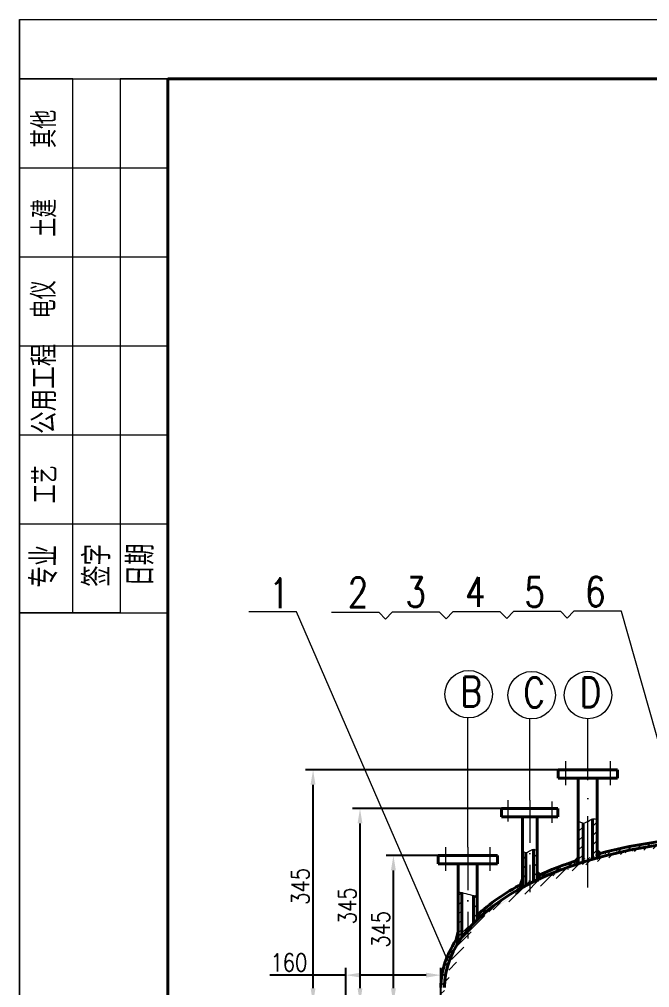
# Model space of a CAD drawing. Header units: millimetres. Extents: x 3080 to 3710, y -594 to 0.
# Drawn here: x 3080.3 to 3186.5, y -163.5 to -0.4 of the extents above; entities that cross this region are included whole.
import ezdxf

# ---------------------------------------------------------------- set-up
doc = ezdxf.new("R2010")
doc.units = ezdxf.units.MM
doc.linetypes.add('ACAD_ISO10W100', pattern=[18, 12, -3, 0, -3])
doc.layers.get('0').update_dxf_attribs({"lineweight": 20})
for name, color, linetype, lineweight in [('点划线', 7, 'ACAD_ISO10W100', 20), ('粗实线', 7, 'Continuous', 40), ('细实线', 7, 'Continuous', 20)]:
    doc.layers.add(name, color=color, linetype=linetype, lineweight=lineweight)
doc.styles.add('HZTXT', font='txt.shx', dxfattribs={"bigfont": 'hztxt.shx'})
doc.styles.add('样式 1', font='txt.shx', dxfattribs={"width": 0.8, "bigfont": 'hztxt.shx'})
doc.dimstyles.new('ISO-25', dxfattribs={"dimtxt": 3, "dimasz": 2.5, "dimexe": 1.25, "dimexo": 0, "dimtad": 1, "dimlfac": 6, "dimtxsty": 'HZTXT', "dimcen": 2.5, "dimadec": 0, "dimazin": 0, "dimtfac": 1, "dimtmove": 0, "dimatfit": 3, "dimfxl": 0, "dimarcsym": 0})
pattern_1 = [(45, (1759.2192, -1250.9075), (-0.6735192, 0.6735192), [])]
pattern_2 = [(45, (-2351.8628, -521.4645), (-0.7857724, 0.7857724), [])]

# ---------------------------------------------------------------- blocks, each defined once
blk = doc.blocks.new('*D76')
at = {"layer": 'Defpoints', "color": 0}
for p in [(3143.35, -141.25), (3151.95, -141.25), (3151.95, -166.1)]:
    blk.add_point(p, dxfattribs=at)
at = {"layer": '细实线', "color": 0, "lineweight": -2}
for p, q in [((3151.95, -141.25), (3142.1, -141.25)), ((3143.35, -163.6), (3143.35, -143.75)), ((3151.95, -166.1), (3142.1, -166.1))]:
    blk.add_line(p, q, dxfattribs=at)
at = {"layer": '细实线', "color": 0}
for points in [[(3142.93, -143.75), (3143.77, -143.75), (3143.35, -141.25)], [(3142.93, -163.6), (3143.77, -163.6), (3143.35, -166.1)]]:
    blk.add_solid(points, dxfattribs=at)
at = {"layer": '细实线', "color": 0, "insert": (3141.22, -153.67), "char_height": 3, "attachment_point": 5, "rotation": 90, "style": '样式 1'}
blk.add_mtext('345', dxfattribs=at)
blk = doc.blocks.new('*D77')
at = {"layer": 'Defpoints', "color": 0}
for p in [(3137.72, -133.34), (3161.58, -133.34), (3151.95, -166.1)]:
    blk.add_point(p, dxfattribs=at)
at = {"layer": '细实线', "color": 0, "lineweight": -2}
for p, q in [((3161.58, -133.34), (3136.47, -133.34)), ((3137.72, -163.6), (3137.72, -135.84)), ((3151.95, -166.1), (3136.47, -166.1))]:
    blk.add_line(p, q, dxfattribs=at)
at = {"layer": '细实线', "color": 0}
for points in [[(3137.3, -135.84), (3138.13, -135.84), (3137.72, -133.34)], [(3137.3, -163.6), (3138.13, -163.6), (3137.72, -166.1)]]:
    blk.add_solid(points, dxfattribs=at)
at = {"layer": '细实线', "color": 0, "insert": (3135.59, -149.72), "char_height": 3, "attachment_point": 5, "rotation": 90, "style": '样式 1'}
blk.add_mtext('345', dxfattribs=at)
blk = doc.blocks.new('*D78')
at = {"layer": 'Defpoints', "color": 0}
for p in [(3129.81, -126.8), (3172.34, -126.8), (3151.95, -166.1)]:
    blk.add_point(p, dxfattribs=at)
at = {"layer": '细实线', "color": 0, "lineweight": -2}
for p, q in [((3172.34, -126.8), (3128.56, -126.8)), ((3129.81, -163.6), (3129.81, -129.3)), ((3151.95, -166.1), (3128.56, -166.1))]:
    blk.add_line(p, q, dxfattribs=at)
at = {"layer": '细实线', "color": 0}
for points in [[(3129.39, -129.3), (3130.22, -129.3), (3129.81, -126.8)], [(3129.39, -163.6), (3130.22, -163.6), (3129.81, -166.1)]]:
    blk.add_solid(points, dxfattribs=at)
at = {"layer": '细实线', "color": 0, "insert": (3127.68, -146.45), "char_height": 3, "attachment_point": 5, "rotation": 90, "style": '样式 1'}
blk.add_mtext('345', dxfattribs=at)
blk = doc.blocks.new('*D83')
at = {"layer": 'Defpoints', "color": 0}
for p in [(3135.35, -161.39), (3135.35, -174.03), (3151.35, -174.03)]:
    blk.add_point(p, dxfattribs=at)
at = {"layer": '细实线', "color": 0, "lineweight": -2}
for p, q in [((3135.35, -161.39), (3122.52, -161.39)), ((3135.35, -174.03), (3135.35, -160.14)), ((3148.85, -161.39), (3137.85, -161.39)), ((3151.35, -174.03), (3151.35, -160.14))]:
    blk.add_line(p, q, dxfattribs=at)
at = {"layer": '细实线', "color": 0}
for points in [[(3137.85, -160.97), (3137.85, -161.8), (3135.35, -161.39)], [(3148.85, -160.97), (3148.85, -161.8), (3151.35, -161.39)]]:
    blk.add_solid(points, dxfattribs=at)
at = {"layer": '细实线', "color": 0, "insert": (3125.75, -159.26), "char_height": 3, "attachment_point": 5, "style": '样式 1'}
blk.add_mtext('160', dxfattribs=at)

msp = doc.modelspace()

# ---------------------------------------------------------------- hatches: boundary and pattern name
at = {"layer": '粗实线'}
h = msp.add_hatch(color=7, dxfattribs=at)
edge = h.paths.add_edge_path()
edge.add_ellipse((3201.9482, -163.4936), major_axis=(50.5998, 0), ratio=0.50593006, start_angle=132.141054, end_angle=132.786669, ccw=False)
edge.add_line((3167.9978, -144.5113), (3167.5772, -144.0466))
edge.add_line((3167.5772, -144.0466), (3167.5772, -144.7061))
edge = h.paths.add_edge_path()
edge.add_ellipse((3201.9482, -163.4936), major_axis=(50.5998, 0), ratio=0.50593006, start_angle=132.141054, end_angle=132.786669)
edge.add_line((3167.5772, -144.7061), (3167.5772, -145.3369))
edge.add_ellipse((3201.9482, -163.4935), major_axis=(-49.9998, 0.0001), ratio=0.50000192, start_angle=313.226677, end_angle=313.426444, ccw=False)
edge.add_line((3167.704, -145.2771), (3167.704, -144.9992))
edge.add_line((3167.704, -144.9992), (3167.9978, -144.5113))
edge = h.paths.add_edge_path()
edge.add_ellipse((3201.9482, -163.4936), major_axis=(50.5998, 0), ratio=0.50593006, start_angle=136.77567, end_angle=137.261561, ccw=False)
edge.add_line((3165.0772, -145.9613), (3165.0772, -145.185))
edge.add_line((3165.0772, -145.185), (3164.7847, -146.1201))
edge = h.paths.add_edge_path()
edge.add_ellipse((3201.9482, -163.4936), major_axis=(50.5998, 0), ratio=0.50593006, start_angle=136.77567, end_angle=137.261561)
edge.add_line((3164.7847, -146.1201), (3164.9421, -146.4967))
edge.add_line((3164.9421, -146.4967), (3164.942, -146.6817))
edge.add_ellipse((3201.9482, -163.4935), major_axis=(-49.9998, 0.0001), ratio=0.50000192, start_angle=317.512347, end_angle=317.742271, ccw=False)
edge.add_line((3165.0772, -146.6076), (3165.0772, -145.9613))
at = {"layer": '细实线'}
h = msp.add_hatch(dxfattribs=at)
h.set_pattern_fill('ANSI31', scale=0.35, style=0)
h.set_pattern_definition(pattern_2)
edge = h.paths.add_edge_path()
edge.add_spline(control_points=[(3175.2937, -135.7689), (3175.26, -135.7672), (3174.9904, -135.7338), (3174.7261, -135.5294), (3174.4937, -135.3973)], knot_values=[0.75611556, 0.75611556, 0.75611556, 0.75611556, 0.88319538, 1.77485253, 1.77485253, 1.77485253, 1.77485253], degree=3, periodic=0)
edge.add_line((3174.4937, -135.3973), (3174.4937, -142.5994))
edge.add_ellipse((3201.9482, -163.4935), major_axis=(-49.9998, 0.0001), ratio=0.50000192, start_angle=302.214667, end_angle=303.304806, ccw=False)
edge.add_line((3175.2937, -142.342), (3175.2937, -135.7689))
edge = h.paths.add_edge_path()
edge.add_spline(control_points=[(3177.6937, -135.2053), (3177.673, -135.1828), (3177.3338, -134.9809), (3176.9844, -135.0411), (3176.8937, -135.0688)], knot_values=[3.79684109, 3.79684109, 3.79684109, 3.79684109, 4.81808961, 5.17286595, 5.17286595, 5.17286595, 5.17286595], degree=3, periodic=0)
edge.add_line((3176.8937, -135.0688), (3176.8937, -141.8586))
edge.add_ellipse((3201.9482, -163.4935), major_axis=(-49.9998, 0.0001), ratio=0.50000192, start_angle=299.018548, end_angle=300.072324, ccw=False)
edge.add_line((3177.6937, -141.6318), (3177.6937, -140.3865))
edge.add_line((3177.6937, -140.3865), (3177.6937, -135.2053))
h = msp.add_hatch(dxfattribs=at)
h.set_pattern_fill('ANSI31', scale=0.3, style=0)
h.set_pattern_definition([(45, (1878.2432, -97.8742), (-0.6735192, 0.6735192), [])])
edge = h.paths.add_edge_path()
edge.add_ellipse((3201.9482, -163.4935), major_axis=(-49.9998, 0.0001), ratio=0.50000192, start_angle=279.589098, end_angle=297.05717, ccw=False)
edge.add_line((3193.6192, -138.8427), (3193.6181, -138.2429))
edge.add_ellipse((3201.9482, -163.4936), major_axis=(50.5998, 0), ratio=0.50593006, start_angle=99.47557, end_angle=116.378238)
edge.add_line((3179.4669, -140.5591), (3179.2044, -141.0426))
edge.add_line((3179.2044, -141.0426), (3179.2044, -141.2296))
edge = h.paths.add_edge_path()
edge.add_ellipse((3201.9482, -163.4936), major_axis=(50.5998, 0), ratio=0.50593006, start_angle=71.917554, end_angle=80.523995)
edge.add_line((3210.2786, -138.2429), (3210.2775, -138.8428))
edge.add_ellipse((3201.9482, -163.4935), major_axis=(-50.0002, 0.0002), ratio=0.49999788, start_angle=251.230866, end_angle=260.41076, ccw=False)
edge.add_line((3218.0361, -139.823), (3218.0361, -139.6469))
edge.add_line((3218.0361, -139.6469), (3217.6536, -139.158))
h = msp.add_hatch(dxfattribs=at)
h.set_pattern_fill('ANSI31', scale=0.35, style=0)
h.set_pattern_definition([(45, (-2351.8628, -521.4645), (-0.7857724, 0.7857724), [])])
edge = h.paths.add_edge_path()
edge.add_spline(control_points=[(3165.6772, -140.7125), (3165.6436, -140.7126), (3165.4413, -140.6939), (3165.2432, -140.5407), (3165.0772, -140.4463)], knot_values=[0.75611556, 0.75611556, 0.75611556, 0.75611556, 0.9334379, 1.82509504, 1.82509504, 1.82509504, 1.82509504], degree=3, periodic=0)
edge.add_line((3165.0772, -140.4463), (3165.0772, -145.9613))
edge.add_ellipse((3201.9482, -163.4936), major_axis=(50.5998, 0), ratio=0.50593006, start_angle=135.792564, end_angle=136.77567, ccw=False)
edge.add_line((3165.6772, -145.6438), (3165.6772, -140.7125))
edge = h.paths.add_edge_path()
edge.add_ellipse((3201.9482, -163.4936), major_axis=(50.5998, 0), ratio=0.50593006, start_angle=135.792564, end_angle=136.77567)
edge.add_line((3165.0772, -145.9613), (3165.0772, -146.6076))
edge.add_ellipse((3201.9482, -163.4935), major_axis=(-49.9998, 0.0001), ratio=0.50000192, start_angle=316.504037, end_angle=317.512347, ccw=False)
edge.add_line((3165.6772, -146.2858), (3165.6772, -145.6438))
edge = h.paths.add_edge_path()
edge.add_ellipse((3201.9482, -163.4936), major_axis=(50.5998, 0), ratio=0.50593006, start_angle=132.786669, end_angle=133.719492)
edge.add_line((3166.9772, -144.9917), (3166.9772, -145.6257))
edge.add_ellipse((3201.9482, -163.4935), major_axis=(-49.9998, 0.0001), ratio=0.50000192, start_angle=313.426444, end_angle=314.380715, ccw=False)
edge.add_line((3167.5772, -145.3369), (3167.5772, -144.7061))
edge = h.paths.add_edge_path()
edge.add_spline(control_points=[(3167.5772, -140.4535), (3167.3795, -140.3126), (3167.182, -140.1849), (3166.9797, -140.1821), (3166.9772, -140.1821)], knot_values=[4.13808753, 4.13808753, 4.13808753, 4.13808753, 5.24850023, 5.26203012, 5.26203012, 5.26203012, 5.26203012], degree=3, periodic=0)
edge.add_line((3166.9772, -140.1821), (3166.9772, -144.9917))
edge.add_ellipse((3201.9482, -163.4936), major_axis=(50.5998, 0), ratio=0.50593006, start_angle=132.786669, end_angle=133.719492, ccw=False)
edge.add_line((3167.5772, -144.7061), (3167.5772, -140.4535))
h = msp.add_hatch(dxfattribs=at)
h.set_pattern_fill('ANSI31', scale=0.3, style=0)
h.set_pattern_definition(pattern_1)
edge = h.paths.add_edge_path()
edge.add_ellipse((3201.9482, -163.4936), major_axis=(50.5998, 0), ratio=0.50593006, start_angle=125.100766, end_angle=132.141054)
edge.add_line((3167.9978, -144.5113), (3167.704, -144.9992))
edge.add_line((3167.704, -144.9992), (3167.704, -145.2771))
edge.add_ellipse((3201.9482, -163.4935), major_axis=(-49.9998, 0.0001), ratio=0.50000192, start_angle=305.264889, end_angle=313.226677, ccw=False)
edge.add_line((3173.0805, -143.0811), (3173.0805, -142.9006))
edge.add_line((3173.0805, -142.9006), (3172.8525, -142.5492))
h = msp.add_hatch(color=7, dxfattribs=at)
edge = h.paths.add_edge_path()
edge.add_line((3174.4937, -141.5865), (3174.0414, -142.1391))
edge.add_ellipse((3201.9482, -163.4936), major_axis=(50.5998, 0), ratio=0.50593006, start_angle=122.859503, end_angle=123.471365, ccw=False)
edge.add_line((3174.4937, -141.9895), (3174.4937, -141.5865))
edge = h.paths.add_edge_path()
edge.add_line((3177.6937, -140.3865), (3177.6937, -141.0263))
edge.add_ellipse((3201.9482, -163.4936), major_axis=(50.5998, 0), ratio=0.50593006, start_angle=118.01051, end_angle=118.642273, ccw=False)
edge.add_line((3178.1848, -140.8924), (3177.6937, -140.3865))
edge = h.paths.add_edge_path()
edge.add_ellipse((3201.9482, -163.4936), major_axis=(50.5998, 0), ratio=0.50593006, start_angle=118.01051, end_angle=118.642273)
edge.add_line((3177.6937, -141.0263), (3177.6937, -141.6318))
edge.add_ellipse((3201.9482, -163.4935), major_axis=(-49.9998, 0.0001), ratio=0.50000192, start_angle=298.775502, end_angle=299.018548, ccw=False)
edge.add_line((3177.8794, -141.5806), (3177.8794, -141.337))
edge.add_line((3177.8794, -141.337), (3178.1848, -140.8924))
h = msp.add_hatch(color=7, dxfattribs=at)
edge = h.paths.add_edge_path()
edge.add_ellipse((3201.9482, -163.4936), major_axis=(50.5998, 0), ratio=0.50593006, start_angle=122.859503, end_angle=123.471365)
edge.add_line((3174.0414, -142.1391), (3174.3058, -142.5391))
edge.add_line((3174.3058, -142.5391), (3174.3058, -142.6614))
edge.add_ellipse((3201.9482, -163.4935), major_axis=(-49.9998, 0.0001), ratio=0.50000192, start_angle=303.304806, end_angle=303.562845, ccw=False)
edge.add_line((3174.4937, -142.5994), (3174.4937, -141.9895))
h = msp.add_hatch(dxfattribs=at)
h.set_pattern_fill('ANSI31', scale=0.3, style=0)
h.set_pattern_definition(pattern_1)
edge = h.paths.add_edge_path()
edge.add_ellipse((3201.9482, -163.4935), major_axis=(-49.9998, 0.0001), ratio=0.50000192, start_angle=345.818911, end_angle=360, ccw=False)
edge.add_line((3153.4721, -157.3687), (3153.4721, -156.9767))
edge.add_line((3153.4721, -156.9767), (3153.2593, -156.5247))
edge.add_ellipse((3201.9482, -163.4936), major_axis=(50.5998, 0), ratio=0.50593006, start_angle=164.203537, end_angle=179.999926)
edge.add_line((3151.3484, -163.4936), (3151.3484, -163.4936))
edge.add_line((3151.3484, -163.4936), (3151.9484, -163.4936))
h.paths.add_polyline_path([(3151.9484, -163.4936), (3151.3484, -163.4936), (3151.3484, -165.6431), (3151.768, -165.8882), (3151.9484, -165.8882)])
edge = h.paths.add_edge_path()
edge.add_ellipse((3201.9482, -163.4935), major_axis=(-49.9998, 0.0001), ratio=0.50000192, start_angle=317.512347, end_angle=330.733003, ccw=False)
edge.add_line((3165.0772, -146.6076), (3165.0772, -145.9613))
edge.add_ellipse((3201.9482, -163.4936), major_axis=(50.5998, 0), ratio=0.50593006, start_angle=136.77567, end_angle=149.270682)
edge.add_line((3158.453, -150.4124), (3158.3308, -151.0902))
edge.add_line((3158.3308, -151.0902), (3158.3308, -151.2713))
h = msp.add_hatch(color=7, dxfattribs=at)
edge = h.paths.add_edge_path()
edge.add_line((3154.2666, -154.9254), (3154.2666, -154.0436))
edge.add_line((3154.2666, -154.0436), (3153.9351, -155.4132))
edge.add_ellipse((3201.9482, -163.4936), major_axis=(50.5998, 0), ratio=0.50593006, start_angle=160.446058, end_angle=161.600409, ccw=False)
edge = h.paths.add_edge_path()
edge.add_ellipse((3201.9482, -163.4936), major_axis=(50.5998, 0), ratio=0.50593006, start_angle=160.446058, end_angle=161.600409)
edge.add_line((3153.9351, -155.4132), (3154.1221, -155.8102))
edge.add_line((3154.1221, -155.8102), (3154.1221, -156.2022))
edge.add_ellipse((3201.9482, -163.4935), major_axis=(-49.9998, 0.0001), ratio=0.50000192, start_angle=342.484421, end_angle=343.043464, ccw=False)
edge.add_line((3154.2666, -155.9692), (3154.2666, -154.9254))
edge = h.paths.add_edge_path()
edge.add_line((3157.7795, -151.0035), (3157.4666, -150.8322))
edge.add_line((3157.4666, -150.8322), (3157.4666, -151.291))
edge.add_ellipse((3201.9482, -163.4936), major_axis=(50.5998, 0), ratio=0.50593006, start_angle=150.797664, end_angle=151.532237, ccw=False)
edge = h.paths.add_edge_path()
edge.add_line((3157.803, -151.0164), (3157.7795, -151.0035))
edge.add_ellipse((3201.9482, -163.4936), major_axis=(50.5998, 0), ratio=0.50593006, start_angle=150.797664, end_angle=151.532237)
edge.add_line((3157.4666, -151.291), (3157.4666, -152.0765))
edge.add_ellipse((3201.9482, -163.4935), major_axis=(-49.9998, 0.0001), ratio=0.50000192, start_angle=332.294751, end_angle=332.827429, ccw=False)
edge.add_line((3157.6808, -151.8703), (3157.6808, -151.6941))
edge.add_line((3157.6808, -151.6941), (3157.803, -151.0164))
h = msp.add_hatch(dxfattribs=at)
h.set_pattern_fill('ANSI31', scale=0.35, style=0)
h.set_pattern_definition(pattern_2)
edge = h.paths.add_edge_path()
edge.add_spline(control_points=[(3154.8666, -147.4812), (3154.6658, -147.4383), (3154.4652, -147.4079), (3154.2666, -147.4056)], knot_values=[3.78440752, 3.78440752, 3.78440752, 3.78440752, 4.80868165, 4.80868165, 4.80868165, 4.80868165], degree=3, periodic=0)
edge.add_line((3154.2666, -147.4056), (3154.2666, -155.9692))
edge.add_ellipse((3201.9482, -163.4935), major_axis=(-49.9998, 0.0001), ratio=0.50000192, start_angle=340.327997, end_angle=342.484421, ccw=False)
edge.add_line((3154.8666, -155.0775), (3154.8666, -147.4812))
edge = h.paths.add_edge_path()
edge.add_spline(control_points=[(3157.4666, -147.8773), (3157.1425, -148.0727), (3157.0113, -148.0264), (3156.877, -147.9848), (3156.8666, -147.9816)], knot_values=[8.30895588, 8.30895588, 8.30895588, 8.30895588, 9.00595636, 9.06414126, 9.06414126, 9.06414126, 9.06414126], degree=3, periodic=0)
edge.add_line((3156.8666, -147.9816), (3156.8666, -152.6809))
edge.add_ellipse((3201.9482, -163.4935), major_axis=(-49.9998, 0.0001), ratio=0.50000192, start_angle=332.827429, end_angle=334.373835, ccw=False)
edge.add_line((3157.4666, -152.0765), (3157.4666, -147.8773))

# ---------------------------------------------------------------- linework, layer by layer
at = {"layer": '点划线', "color": 7}
msp.add_line((3176.0937, -146.6165), (3176.0937, -118.1846), dxfattribs=at)
at = {"layer": '点划线', "color": 7, "ltscale": 0.6}
for p, q in [((3166.3272, -131.9231), (3166.3272, -147.4198)), ((3155.8666, -139.8053), (3155.8666, -155.1707)), ((3155.8666, -139.8474), (3155.8666, -155.2128))]:
    msp.add_line(p, q, dxfattribs=at)
at = {"layer": '粗实线', "color": 7}
for p, q in [((3105.3252, -584.3636), (3105.3252, -10.3636)), ((3105.3252, -10.3636), (3490.3252, -10.3636)), ((3171.0937, -126.7952), (3171.0937, -128.1952)), ((3181.0937, -126.7952), (3171.0937, -126.7952)), ((3181.0937, -128.1952), (3181.0937, -126.7952)), ((3171.0937, -128.1952), (3181.0937, -128.1952)), ((3174.4937, -128.1952), (3174.4937, -142.5994)), ((3177.6937, -128.1952), (3177.6937, -141.6318)), ((3171.0772, -133.3407), (3161.5772, -133.3407)), ((3161.5772, -133.3407), (3161.5772, -134.7407)), ((3171.0772, -134.7407), (3171.0772, -133.3407)), ((3161.5772, -134.7407), (3171.0772, -134.7407)), ((3165.0772, -134.7407), (3165.0772, -146.6076)), ((3167.5772, -134.7407), (3167.5772, -145.3369)), ((3176.8937, -135.0688), (3176.8937, -141.8586)), ((3175.2937, -135.7689), (3175.2937, -142.342)), ((3166.9772, -140.1821), (3166.9772, -145.6257)), ((3150.8666, -141.2485), (3150.8666, -142.6485)), ((3160.8666, -141.2485), (3150.8666, -141.2485)), ((3160.8666, -142.6485), (3160.8666, -141.2485)), ((3165.6772, -140.7125), (3165.6772, -146.2858)), ((3174.0414, -142.1391), (3174.4937, -141.5865)), ((3178.1848, -140.8924), (3177.6937, -140.3865)), ((3177.8794, -141.337), (3178.1848, -140.8924)), ((3177.8794, -141.5806), (3177.8794, -141.337)), ((3150.8666, -142.6485), (3160.8666, -142.6485)), ((3154.2666, -142.6485), (3154.2666, -155.9692)), ((3157.4666, -142.6485), (3157.4666, -152.0765)), ((3174.3058, -142.5391), (3174.0414, -142.1391)), ((3174.3058, -142.6781), (3174.3058, -142.5391)), ((3164.7847, -146.1201), (3165.0772, -145.185)), ((3167.9978, -144.5113), (3167.5772, -144.0466)), ((3167.704, -144.9992), (3167.9978, -144.5113)), ((3167.704, -145.2771), (3167.704, -144.9992)), ((3164.9421, -146.4967), (3164.7847, -146.1201)), ((3164.9421, -146.4967), (3164.942, -146.6817)), ((3154.8666, -147.4812), (3154.8666, -155.0775)), ((3156.8666, -147.9816), (3156.8666, -152.6809)), ((3157.803, -151.0164), (3157.4666, -150.8322)), ((3157.6808, -151.6941), (3157.803, -151.0164)), ((3157.6808, -151.8703), (3157.6808, -151.6941)), ((3153.9351, -155.4132), (3154.2666, -154.0436)), ((3154.1221, -155.8102), (3153.9351, -155.4132)), ((3154.1221, -156.2022), (3154.1221, -155.8102))]:
    msp.add_line(p, q, dxfattribs=at)
for centre, major_axis, ratio, start_param, end_param in [((3201.9482, -163.4935), (-49.9998, 0.0001), 0.50000192, 4.75239721, 6.28318531), ((3201.9482, -163.4936), (50.5998, 0), 0.50593006, 1.71956258, 2.05967195), ((3201.9482, -163.4936), (50.5998, 0), 0.50593006, 2.14430284, 2.31756458), ((3201.9482, -163.4936), (50.5998, 0), 0.50593006, 2.38718578, 2.64473647), ((3201.9482, -163.4936), (50.5998, 0), 0.50593006, 2.80031198, 3.14159137)]:
    msp.add_ellipse(centre, major_axis=major_axis, ratio=ratio, start_param=start_param, end_param=end_param, dxfattribs=at)
at = {"layer": '细实线', "color": 7}
for p, q in [((3080.3252, -0.3636), (3080.3252, -594.3636)), ((3080.3252, -0.3636), (3500.3252, -0.3636)), ((3080.3252, -594.3636), (3080.3252, -0.3636)), ((3080.3252, -0.3636), (3500.3252, -0.3636)), ((3089.3252, -10.3636), (3080.3252, -10.3636)), ((3080.3252, -10.3636), (3105.3252, -10.3636)), ((3089.3252, -10.3636), (3080.3252, -10.3636)), ((3080.3252, -10.3636), (3105.3252, -10.3636)), ((3089.3252, -100.3636), (3089.3252, -10.3636)), ((3089.3252, -100.3636), (3089.3252, -10.3636)), ((3105.3252, -10.3636), (3097.3252, -10.3636)), ((3097.3252, -10.3636), (3097.3252, -100.3636)), ((3105.3252, -10.3636), (3097.3252, -10.3636)), ((3097.3252, -10.3636), (3097.3252, -100.3636)), ((3080.3252, -25.3636), (3105.3252, -25.3636)), ((3080.3252, -25.3636), (3105.3252, -25.3636)), ((3080.3252, -40.3636), (3105.3252, -40.3636)), ((3080.3252, -40.3636), (3105.3252, -40.3636)), ((3080.3252, -55.3636), (3105.3252, -55.3636)), ((3080.3252, -55.3636), (3105.3252, -55.3636)), ((3080.3252, -70.3636), (3105.3252, -70.3636)), ((3080.3252, -70.3636), (3105.3252, -70.3636)), ((3080.3252, -85.3636), (3105.3252, -85.3636)), ((3080.3252, -85.3636), (3105.3252, -85.3636)), ((3089.3252, -100.3636), (3080.3252, -100.3636)), ((3080.3252, -100.3636), (3105.3252, -100.3636)), ((3089.3252, -100.3636), (3080.3252, -100.3636)), ((3080.3252, -100.3636), (3105.3252, -100.3636)), ((3097.3252, -100.3636), (3089.3252, -100.3636)), ((3097.3252, -100.3636), (3089.3252, -100.3636)), ((3127.0067, -100.1625), (3119.0067, -100.1625)), ((3152.5198, -158.9909), (3127.0067, -100.1625)), ((3140.9313, -100.3203), (3132.9313, -100.3203)), ((3142.0212, -101.4096), (3140.9313, -100.3203)), ((3143.1402, -100.2636), (3142.0212, -101.4096)), ((3151.1402, -100.2636), (3143.1402, -100.2636)), ((3152.2301, -101.3529), (3151.1402, -100.2636)), ((3153.3491, -100.207), (3152.2301, -101.3529)), ((3161.3491, -100.207), (3153.3491, -100.207)), ((3162.439, -101.2963), (3161.3491, -100.207)), ((3163.558, -100.1503), (3162.439, -101.2963)), ((3171.558, -100.1503), (3163.558, -100.1503)), ((3172.6479, -101.2396), (3171.558, -100.1503)), ((3173.7669, -100.0936), (3172.6479, -101.2396)), ((3181.7669, -100.0936), (3173.7669, -100.0936)), ((3189.9339, -128.8071), (3181.7669, -100.1503)), ((3155.8666, -139.8474), (3155.8684, -118.0375)), ((3166.3272, -131.9231), (3166.3272, -118.1846)), ((3172.3437, -125.3531), (3172.3437, -129.3853)), ((3179.8437, -125.3531), (3179.8437, -129.3853)), ((3162.6392, -131.918), (3162.6392, -135.5144)), ((3170.0152, -132.1452), (3170.0152, -135.7503)), ((3152.1166, -139.8064), (3152.1166, -143.8387)), ((3159.6166, -139.8064), (3159.6166, -143.8387)), ((3174.4937, -141.5865), (3174.0414, -142.1391)), ((3174.4937, -142.5994), (3174.4937, -141.5865)), ((3177.6937, -140.3865), (3177.6937, -141.6318)), ((3178.1848, -140.8924), (3177.6937, -140.3865)), ((3177.6937, -141.6318), (3177.8794, -141.5806)), ((3177.8794, -141.337), (3178.1848, -140.8924)), ((3177.8794, -141.5806), (3177.8794, -141.337)), ((3172.6805, -143.224), (3173.6244, -142.2801)), ((3174.0414, -142.1391), (3174.3058, -142.5391)), ((3174.3058, -142.5391), (3174.3058, -142.6781)), ((3174.3058, -142.6781), (3174.4937, -142.5994))]:
    msp.add_line(p, q, dxfattribs=at)
for centre in [(3156.0325, -114.0616), (3166.6456, -114.2273), (3176.1259, -114.1959)]:
    msp.add_circle(centre, 4, dxfattribs=at)
for points, knots in [([(3174.4937, -135.3973), (3174.7261, -135.5294), (3175.2817, -135.9592), (3176.2, -135.4416), (3177.1354, -134.8341), (3177.7169, -135.2101), (3177.6937, -135.2082)], [0.75611556, 0.75611556, 0.75611556, 0.75611556, 1.64777271, 2.89805904, 4.15161742, 5.26203012, 5.26203012, 5.26203012, 5.26203012]), ([(3165.0772, -140.4463), (3165.2432, -140.5407), (3165.6401, -140.8477), (3166.296, -140.4779), (3166.9642, -140.044), (3167.3795, -140.3126), (3167.5772, -140.4535)], [0.75611556, 0.75611556, 0.75611556, 0.75611556, 1.64777271, 2.89805904, 4.15161742, 5.26203012, 5.26203012, 5.26203012, 5.26203012]), ([(3154.2666, -147.4056), (3154.6958, -147.4104), (3155.6033, -147.6932), (3156.6098, -147.8848), (3157.1425, -148.0727), (3157.4666, -147.8773)], [3.78440752, 3.78440752, 3.78440752, 3.78440752, 5.99793732, 8.36714078, 9.06414126, 9.06414126, 9.06414126, 9.06414126])]:
    msp.add_open_spline(points, degree=3, knots=knots, dxfattribs=at)

# ---------------------------------------------------------------- texts
at = {"color": 7, "char_height": 4, "attachment_point": 1, "rotation": 90, "style": '样式 1'}
for s, insert, width in [('其他', (3082.5197, -22.0037), 17.876545), ('土建', (3082.5826, -36.9975), 24.312104), ('电仪', (3082.4529, -50.7228), 18.353254), ('{\\W0.95;公用工程}', (3082.5162, -70.2065), 17.638196), ('工艺', (3082.6847, -81.8847), 26.218938)]:
    msp.add_mtext(s, dxfattribs=dict(at, insert=insert, width=width))
at = {"layer": '细实线', "color": 7, "char_height": 4.5, "attachment_point": 7, "rotation": 89.575801, "style": '样式 1'}
for s, insert, width in [('专业', (3086.7201, -96.1223), 15.781497), ('签字', (3095.6249, -95.9662), 8), ('日期', (3102.9658, -95.8996), 19.672241)]:
    msp.add_mtext(s, dxfattribs=dict(at, insert=insert, width=width))
at = {"layer": '细实线', "color": 7, "char_height": 5, "attachment_point": 1, "style": '样式 1'}
for s, insert, width in [('1', (3122.3807, -94.5564), 3.52328), ('2', (3135.6727, -94.3996), 3.203), ('3', (3145.391, -94.343), 3.203), ('4', (3155.451, -94.343), 3.203), ('5', (3165.4391, -94.343), 3.203), ('6', (3175.648, -94.2863), 3.203), ('B', (3154.6489, -111.1049), 5.090114), ('C', (3165.262, -111.2706), 5.090114), ('D', (3174.7423, -111.2391), 5.090114)]:
    msp.add_mtext(s, dxfattribs=dict(at, insert=insert, width=width))

# ---------------------------------------------------------------- dimensions: what is measured, and where the dimension line sits
at = {"layer": '细实线', "color": 7}
for base, p2, picture, middle in [((3129.805, -126.7952), (3172.3437, -126.7952), '*D78', (3127.68, -146.4471)), ((3137.7174, -133.3407), (3161.5772, -133.3407), '*D77', (3135.5924, -149.7198)), ((3143.3492, -141.2485), (3151.9484, -141.2485), '*D76', (3141.2242, -153.6738))]:
    dim = msp.add_linear_dim(base=base, p1=(3151.9484, -166.099), p2=p2, angle=90, text='345', dimstyle='ISO-25', override={"dimtxsty": '样式 1'}, dxfattribs=at)
    dim.commit()
    dim.dimension.update_dxf_attribs({"geometry": picture, "text_midpoint": middle})
dim = msp.add_linear_dim(base=(3135.3484, -161.3866), p1=(3151.3483, -174.0313), p2=(3135.3484, -174.0313), text='160', dimstyle='ISO-25', override={"dimtxsty": '样式 1'}, dxfattribs=at)
dim.commit()
dim.dimension.update_dxf_attribs({"geometry": '*D83', "text_midpoint": (3125.7484, -161.3866), "dimtype": 160})

doc.saveas('drawing.dxf')
